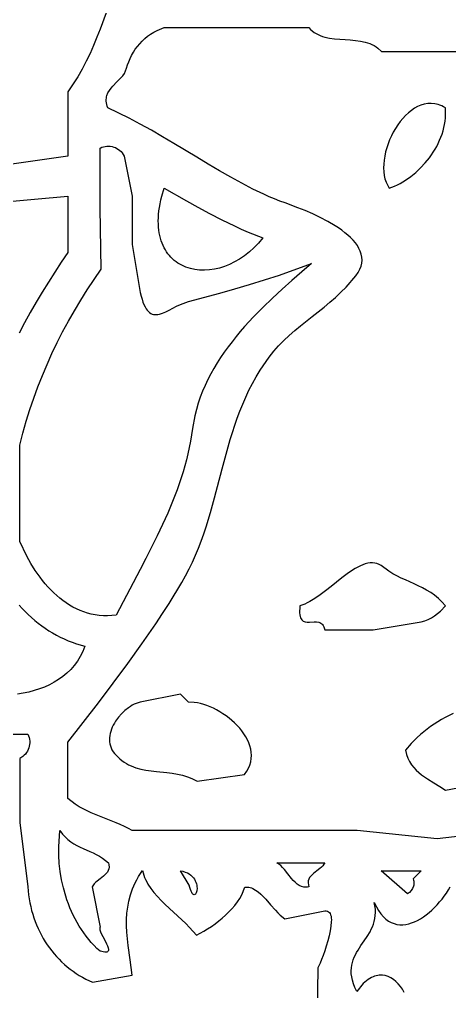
# Model space of a CAD drawing. Extents: x -38.8 to 24, y -17.1 to 3.4.
# Drawn here: x -34.167 to -33.631, y -2.349 to -1.138 of the extents above; entities that cross this region are included whole.
import ezdxf

# ---------------------------------------------------------------- set-up
doc = ezdxf.new("R2010")
doc.units = 0

msp = doc.modelspace()

# ---------------------------------------------------------------- linework, layer by layer
at = {"color": 7, "linetype": 'CONTINUOUS'}
for p, q in [((-34.058964, -1.130103), (-34.066467, -1.150569)), ((-33.995389, -1.152139), (-33.986435, -1.148553)), ((-33.986435, -1.148553), (-33.896435, -1.148553)), ((-33.986435, -1.148553), (-33.986435, -1.148553)), ((-33.896435, -1.148553), (-33.806435, -1.148553)), ((-33.806435, -1.148553), (-33.804413, -1.150798)), ((-34.070428, -1.160716), (-34.07459, -1.170784)), ((-34.066467, -1.150569), (-34.070428, -1.160716)), ((-34.010765, -1.162309), (-34.007244, -1.159431)), ((-34.007244, -1.159431), (-34.003506, -1.156766)), ((-34.003506, -1.156766), (-33.999554, -1.15433)), ((-33.999554, -1.15433), (-33.995389, -1.152139)), ((-33.804413, -1.150798), (-33.802238, -1.15279)), ((-33.802238, -1.15279), (-33.79992, -1.154545)), ((-33.79992, -1.154545), (-33.79747, -1.156082)), ((-33.79747, -1.156082), (-33.794897, -1.157415)), ((-33.794897, -1.157415), (-33.792211, -1.158563)), ((-33.792211, -1.158563), (-33.789423, -1.159541)), ((-33.789423, -1.159541), (-33.786542, -1.160368)), ((-33.786542, -1.160368), (-33.780545, -1.161632)), ((-33.780545, -1.161632), (-33.774301, -1.162489)), ((-34.07459, -1.170784), (-34.079001, -1.180754)), ((-34.022624, -1.175635), (-34.019998, -1.172063)), ((-34.019998, -1.172063), (-34.017145, -1.16864)), ((-34.017145, -1.16864), (-34.014066, -1.165384)), ((-34.014066, -1.165384), (-34.010765, -1.162309)), ((-33.774301, -1.162489), (-33.767892, -1.163074)), ((-33.767892, -1.163074), (-33.761397, -1.163521)), ((-33.761397, -1.163521), (-33.754899, -1.163966)), ((-33.754899, -1.163966), (-33.748478, -1.164542)), ((-33.748478, -1.164542), (-33.742217, -1.165384)), ((-33.742217, -1.165384), (-33.736195, -1.166627)), ((-33.736195, -1.166627), (-33.7333, -1.167441)), ((-33.7333, -1.167441), (-33.730494, -1.168405)), ((-33.730494, -1.168405), (-33.72779, -1.169537)), ((-33.72779, -1.169537), (-33.725196, -1.170854)), ((-33.725196, -1.170854), (-33.722723, -1.172371)), ((-33.722723, -1.172371), (-33.720382, -1.174107)), ((-33.720382, -1.174107), (-33.716131, -1.178299)), ((-34.079001, -1.180754), (-34.083708, -1.190611)), ((-34.029107, -1.187092), (-34.027181, -1.183165)), ((-34.027181, -1.183165), (-34.025019, -1.179341)), ((-34.025019, -1.179341), (-34.022624, -1.175635)), ((-33.716131, -1.178299), (-33.611435, -1.178553)), ((-34.083708, -1.190611), (-34.088756, -1.200337)), ((-34.033444, -1.199329), (-34.032241, -1.19519)), ((-34.032241, -1.19519), (-34.030795, -1.191106)), ((-34.030795, -1.191106), (-34.029107, -1.187092)), ((-34.094193, -1.209916), (-34.106421, -1.228563)), ((-34.088756, -1.200337), (-34.094193, -1.209916)), ((-34.040428, -1.211195), (-34.038169, -1.20849)), ((-34.038169, -1.20849), (-34.036193, -1.20564)), ((-34.036193, -1.20564), (-34.033444, -1.199329)), ((-34.052806, -1.224127), (-34.050484, -1.221471)), ((-34.050484, -1.221471), (-34.045431, -1.216353)), ((-34.045431, -1.216353), (-34.040428, -1.211195)), ((-34.106421, -1.228563), (-34.106435, -1.308553)), ((-34.058322, -1.234698), (-34.057872, -1.233022)), ((-34.057872, -1.233022), (-34.056589, -1.229858)), ((-34.056589, -1.229858), (-34.054871, -1.226908)), ((-34.054871, -1.226908), (-34.052806, -1.224127)), ((-34.058783, -1.238266), (-34.058629, -1.236444)), ((-34.058771, -1.24017), (-34.058783, -1.238266)), ((-34.058584, -1.242161), (-34.058771, -1.24017)), ((-34.058629, -1.236444), (-34.058322, -1.234698)), ((-34.058208, -1.244244), (-34.058584, -1.242161)), ((-34.057634, -1.246426), (-34.058208, -1.244244)), ((-34.056851, -1.248712), (-34.057634, -1.246426)), ((-33.666834, -1.245257), (-33.670913, -1.246974)), ((-33.662662, -1.244023), (-33.666834, -1.245257)), ((-33.65841, -1.243303), (-33.662662, -1.244023)), ((-33.654093, -1.24313), (-33.65841, -1.243303)), ((-33.649724, -1.243536), (-33.654093, -1.24313)), ((-33.647524, -1.243966), (-33.649724, -1.243536)), ((-33.645316, -1.244554), (-33.647524, -1.243966)), ((-33.643101, -1.245302), (-33.645316, -1.244554)), ((-33.640882, -1.246215), (-33.643101, -1.245302)), ((-33.638659, -1.247298), (-33.640882, -1.246215)), ((-34.030125, -1.261469), (-34.056851, -1.248712)), ((-33.68604, -1.258014), (-33.689458, -1.261656)), ((-33.682464, -1.254692), (-33.68604, -1.258014)), ((-33.678742, -1.251724), (-33.682464, -1.254692)), ((-33.674887, -1.24914), (-33.678742, -1.251724)), ((-33.670913, -1.246974), (-33.674887, -1.24914)), ((-33.636435, -1.248553), (-33.638659, -1.247298)), ((-33.636144, -1.256841), (-33.636435, -1.248553)), ((-33.636435, -1.248553), (-33.636435, -1.248553)), ((-33.636346, -1.260965), (-33.636144, -1.256841)), ((-34.016434, -1.268762), (-34.030125, -1.261469)), ((-34.002572, -1.276521), (-34.016434, -1.268762)), ((-33.695761, -1.269771), (-33.698621, -1.27418)), ((-33.692702, -1.265586), (-33.695761, -1.269771)), ((-33.689458, -1.261656), (-33.692702, -1.265586)), ((-33.638252, -1.273192), (-33.637408, -1.269146)), ((-33.637408, -1.269146), (-33.636771, -1.265069)), ((-33.636771, -1.265069), (-33.636346, -1.260965)), ((-33.988574, -1.284639), (-34.002572, -1.276521)), ((-33.701268, -1.27878), (-33.703689, -1.283539)), ((-33.698621, -1.27418), (-33.701268, -1.27878)), ((-33.641939, -1.28508), (-33.640525, -1.281164)), ((-33.640525, -1.281164), (-33.639294, -1.277199)), ((-33.639294, -1.277199), (-33.638252, -1.273192)), ((-33.974476, -1.293009), (-33.988574, -1.284639)), ((-33.946125, -1.310076), (-33.974476, -1.293009)), ((-33.7078, -1.293402), (-33.709463, -1.298442)), ((-33.705871, -1.288423), (-33.7078, -1.293402)), ((-33.703689, -1.283539), (-33.705871, -1.288423)), ((-33.647191, -1.296477), (-33.645279, -1.292742)), ((-33.645279, -1.292742), (-33.643526, -1.288941)), ((-33.643526, -1.288941), (-33.641939, -1.28508)), ((-34.066435, -1.298553), (-34.064426, -1.297636)), ((-34.066435, -1.373553), (-34.066435, -1.298553)), ((-34.066435, -1.298553), (-34.066435, -1.298553)), ((-34.064426, -1.297636), (-34.062346, -1.296947)), ((-34.062346, -1.296947), (-34.060213, -1.296482)), ((-34.060213, -1.296482), (-34.058046, -1.296236)), ((-34.058046, -1.296236), (-34.055865, -1.296204)), ((-34.055865, -1.296204), (-34.053689, -1.296381)), ((-34.053689, -1.296381), (-34.051538, -1.296762)), ((-34.051538, -1.296762), (-34.04943, -1.297342)), ((-34.04943, -1.297342), (-34.047384, -1.298116)), ((-34.047384, -1.298116), (-34.045421, -1.299079)), ((-34.045421, -1.299079), (-34.043558, -1.300227)), ((-34.043558, -1.300227), (-34.041816, -1.301553)), ((-34.041816, -1.301553), (-34.040213, -1.303054)), ((-34.040213, -1.303054), (-34.03877, -1.304725)), ((-34.03877, -1.304725), (-34.036435, -1.308553)), ((-33.710847, -1.303511), (-33.711938, -1.308577)), ((-33.709463, -1.298442), (-33.710847, -1.303511)), ((-33.656259, -1.310648), (-33.653794, -1.307232)), ((-33.653794, -1.307232), (-33.651456, -1.303728)), ((-33.651456, -1.303728), (-33.649252, -1.300141)), ((-33.649252, -1.300141), (-33.647191, -1.296477)), ((-34.106435, -1.308553), (-34.176435, -1.318553)), ((-34.036435, -1.308553), (-34.026435, -1.358553)), ((-33.931943, -1.318559), (-33.946125, -1.310076)), ((-33.917804, -1.326864), (-33.931943, -1.318559)), ((-33.71319, -1.318571), (-33.713323, -1.323433)), ((-33.712724, -1.313608), (-33.71319, -1.318571)), ((-33.711938, -1.308577), (-33.712724, -1.313608)), ((-33.667221, -1.323316), (-33.661535, -1.317192)), ((-33.661535, -1.317192), (-33.656259, -1.310648)), ((-33.903744, -1.334885), (-33.917804, -1.326864)), ((-33.713323, -1.323433), (-33.71311, -1.328163)), ((-33.71311, -1.328163), (-33.712538, -1.332728)), ((-33.679569, -1.334119), (-33.673253, -1.328973)), ((-33.673253, -1.328973), (-33.667221, -1.323316)), ((-33.889798, -1.342514), (-33.903744, -1.334885)), ((-33.876004, -1.349644), (-33.889798, -1.342514)), ((-33.712538, -1.332728), (-33.711593, -1.337096)), ((-33.711593, -1.337096), (-33.710262, -1.341234)), ((-33.710262, -1.341234), (-33.706388, -1.348691)), ((-33.696178, -1.344453), (-33.692794, -1.342698)), ((-33.692794, -1.342698), (-33.689433, -1.340782)), ((-33.689433, -1.340782), (-33.686104, -1.338709)), ((-33.686104, -1.338709), (-33.679569, -1.334119)), ((-33.98942, -1.358495), (-33.986435, -1.348553)), ((-33.986435, -1.348553), (-33.958615, -1.364299)), ((-33.986435, -1.348553), (-33.986435, -1.348553)), ((-33.862395, -1.356168), (-33.876004, -1.349644)), ((-33.706388, -1.348691), (-33.702983, -1.347455)), ((-33.702983, -1.347455), (-33.699577, -1.346041)), ((-33.699577, -1.346041), (-33.696178, -1.344453)), ((-34.221435, -1.368553), (-34.106435, -1.358553)), ((-34.106435, -1.358553), (-34.106435, -1.428553)), ((-34.026435, -1.358553), (-34.026435, -1.418553)), ((-33.991622, -1.367939), (-33.990617, -1.363279)), ((-33.990617, -1.363279), (-33.98942, -1.358495)), ((-33.958615, -1.364299), (-33.944507, -1.37221)), ((-33.855672, -1.35917), (-33.862395, -1.356168)), ((-33.849009, -1.361979), (-33.855672, -1.35917)), ((-33.842411, -1.364583), (-33.849009, -1.361979)), ((-33.835881, -1.366969), (-33.842411, -1.364583)), ((-33.819953, -1.372866), (-33.835881, -1.366969)), ((-34.065127, -1.449471), (-34.066435, -1.373553)), ((-33.993532, -1.381168), (-33.993075, -1.376883)), ((-33.993075, -1.376883), (-33.99244, -1.372474)), ((-33.99244, -1.372474), (-33.991622, -1.367939)), ((-33.944507, -1.37221), (-33.929996, -1.380093)), ((-33.81097, -1.376513), (-33.819953, -1.372866)), ((-33.801625, -1.380601), (-33.81097, -1.376513)), ((-33.993926, -1.389359), (-33.993814, -1.385326)), ((-33.993873, -1.393266), (-33.993926, -1.389359)), ((-33.993814, -1.385326), (-33.993532, -1.381168)), ((-33.929996, -1.380093), (-33.914881, -1.387909)), ((-33.914881, -1.387909), (-33.898958, -1.395617)), ((-33.792155, -1.385113), (-33.801625, -1.380601)), ((-33.782798, -1.39003), (-33.792155, -1.385113)), ((-33.773792, -1.395335), (-33.782798, -1.39003)), ((-33.993658, -1.397046), (-33.993873, -1.393266)), ((-33.993286, -1.4007), (-33.993658, -1.397046)), ((-33.992761, -1.404227), (-33.993286, -1.4007)), ((-33.898958, -1.395617), (-33.890631, -1.399418)), ((-33.890631, -1.399418), (-33.882026, -1.403178)), ((-33.882026, -1.403178), (-33.86388, -1.410551)), ((-33.769495, -1.398127), (-33.773792, -1.395335)), ((-33.765375, -1.401009), (-33.769495, -1.398127)), ((-33.761461, -1.403979), (-33.765375, -1.401009)), ((-33.757783, -1.407035), (-33.761461, -1.403979)), ((-33.992087, -1.407627), (-33.992761, -1.404227)), ((-33.99127, -1.4109), (-33.992087, -1.407627)), ((-33.990312, -1.414045), (-33.99127, -1.4109)), ((-33.989219, -1.417063), (-33.990312, -1.414045)), ((-33.86388, -1.410551), (-33.869201, -1.416907)), ((-33.754372, -1.410175), (-33.757783, -1.407035)), ((-33.751255, -1.413395), (-33.754372, -1.410175)), ((-33.748465, -1.416694), (-33.751255, -1.413395)), ((-34.026435, -1.418553), (-34.016435, -1.478553)), ((-33.987994, -1.419953), (-33.989219, -1.417063)), ((-33.986642, -1.422714), (-33.987994, -1.419953)), ((-33.985167, -1.425348), (-33.986642, -1.422714)), ((-33.983574, -1.427852), (-33.985167, -1.425348)), ((-33.981867, -1.430228), (-33.983574, -1.427852)), ((-33.880552, -1.427959), (-33.886512, -1.432659)), ((-33.87477, -1.422709), (-33.880552, -1.427959)), ((-33.869201, -1.416907), (-33.87477, -1.422709)), ((-33.746029, -1.420071), (-33.748465, -1.416694)), ((-33.743979, -1.423521), (-33.746029, -1.420071)), ((-33.742342, -1.427044), (-33.743979, -1.423521)), ((-33.74115, -1.430637), (-33.742342, -1.427044)), ((-34.106435, -1.428553), (-34.11473, -1.440835)), ((-33.98005, -1.432474), (-33.981867, -1.430228)), ((-33.978127, -1.434592), (-33.98005, -1.432474)), ((-33.976103, -1.436579), (-33.978127, -1.434592)), ((-33.973981, -1.438437), (-33.976103, -1.436579)), ((-33.971767, -1.440165), (-33.973981, -1.438437)), ((-33.969465, -1.441762), (-33.971767, -1.440165)), ((-33.898831, -1.440417), (-33.905121, -1.443479)), ((-33.892617, -1.436811), (-33.898831, -1.440417)), ((-33.886512, -1.432659), (-33.892617, -1.436811)), ((-33.740432, -1.434297), (-33.74115, -1.430637)), ((-33.740537, -1.441813), (-33.740218, -1.438023)), ((-33.740218, -1.438023), (-33.740432, -1.434297)), ((-34.11473, -1.440835), (-34.122887, -1.453172)), ((-34.082444, -1.475202), (-34.065127, -1.449471)), ((-33.967078, -1.443229), (-33.969465, -1.441762)), ((-33.964612, -1.444566), (-33.967078, -1.443229)), ((-33.959456, -1.446845), (-33.964612, -1.444566)), ((-33.954033, -1.448599), (-33.959456, -1.446845)), ((-33.948376, -1.449825), (-33.954033, -1.448599)), ((-33.94252, -1.450522), (-33.948376, -1.449825)), ((-33.936499, -1.450687), (-33.94252, -1.450522)), ((-33.930347, -1.450319), (-33.936499, -1.450687)), ((-33.924099, -1.449416), (-33.930347, -1.450319)), ((-33.917789, -1.447977), (-33.924099, -1.449416)), ((-33.911451, -1.445998), (-33.917789, -1.447977)), ((-33.905121, -1.443479), (-33.911451, -1.445998)), ((-33.842997, -1.45673), (-33.803084, -1.442497)), ((-33.803084, -1.442497), (-33.815288, -1.452916)), ((-33.744991, -1.453538), (-33.742894, -1.449572)), ((-33.742894, -1.449572), (-33.741419, -1.445663)), ((-33.741419, -1.445663), (-33.740537, -1.441813)), ((-34.122887, -1.453172), (-34.130878, -1.465576)), ((-33.880372, -1.468553), (-33.861867, -1.46287)), ((-33.861867, -1.46287), (-33.842997, -1.45673)), ((-33.827556, -1.463562), (-33.839791, -1.474456)), ((-33.815288, -1.452916), (-33.827556, -1.463562)), ((-33.759865, -1.471682), (-33.747741, -1.457557)), ((-33.747741, -1.457557), (-33.744991, -1.453538)), ((-34.130878, -1.465576), (-34.138677, -1.47806)), ((-34.0906, -1.488163), (-34.082444, -1.475202)), ((-33.91737, -1.479123), (-33.898783, -1.473923)), ((-33.898783, -1.473923), (-33.880372, -1.468553)), ((-33.839791, -1.474456), (-33.851894, -1.485617)), ((-33.766431, -1.478259), (-33.759865, -1.471682)), ((-34.138677, -1.47806), (-34.146257, -1.490635)), ((-34.098421, -1.501203), (-34.0906, -1.488163)), ((-34.016435, -1.478553), (-34.015366, -1.482967)), ((-34.015366, -1.482967), (-34.014238, -1.486927)), ((-34.014238, -1.486927), (-34.013051, -1.490453)), ((-33.956156, -1.489596), (-33.91737, -1.479123)), ((-33.851894, -1.485617), (-33.863767, -1.497066)), ((-33.780301, -1.490695), (-33.773261, -1.484579)), ((-33.773261, -1.484579), (-33.766431, -1.478259)), ((-34.146257, -1.490635), (-34.153591, -1.503313)), ((-34.013051, -1.490453), (-34.011806, -1.493564)), ((-34.011806, -1.493564), (-34.010504, -1.496278)), ((-34.010504, -1.496278), (-34.009144, -1.498616)), ((-34.009144, -1.498616), (-34.007729, -1.500595)), ((-34.007729, -1.500595), (-34.006258, -1.502236)), ((-33.984545, -1.502445), (-33.980245, -1.500319)), ((-33.980245, -1.500319), (-33.975764, -1.497984)), ((-33.975764, -1.497984), (-33.97111, -1.495591)), ((-33.97111, -1.495591), (-33.966287, -1.493293)), ((-33.966287, -1.493293), (-33.956156, -1.489596)), ((-33.863767, -1.497066), (-33.875313, -1.508825)), ((-33.802128, -1.508316), (-33.787495, -1.496655)), ((-33.787495, -1.496655), (-33.780301, -1.490695)), ((-34.153591, -1.503313), (-34.160651, -1.516105)), ((-34.105909, -1.514337), (-34.098421, -1.501203)), ((-34.006258, -1.502236), (-34.004733, -1.503557)), ((-34.004733, -1.503557), (-34.003154, -1.504578)), ((-34.003154, -1.504578), (-34.001521, -1.505317)), ((-34.001521, -1.505317), (-33.999836, -1.505793)), ((-33.999836, -1.505793), (-33.998099, -1.506026)), ((-33.998099, -1.506026), (-33.996311, -1.506034)), ((-33.996311, -1.506034), (-33.994472, -1.505838)), ((-33.994472, -1.505838), (-33.992583, -1.505455)), ((-33.992583, -1.505455), (-33.98866, -1.504208)), ((-33.98866, -1.504208), (-33.984545, -1.502445)), ((-33.875313, -1.508825), (-33.886433, -1.520912)), ((-33.816724, -1.519968), (-33.802128, -1.508316)), ((-34.160651, -1.516105), (-34.167412, -1.529024)), ((-34.113064, -1.527575), (-34.105909, -1.514337)), ((-33.886433, -1.520912), (-33.891804, -1.527086)), ((-33.823872, -1.525918), (-33.816724, -1.519968)), ((-34.119886, -1.540932), (-34.113064, -1.527575)), ((-33.897031, -1.53335), (-33.902103, -1.539706)), ((-33.891804, -1.527086), (-33.897031, -1.53335)), ((-33.837596, -1.538317), (-33.830848, -1.532017)), ((-33.830848, -1.532017), (-33.823872, -1.525918)), ((-34.126377, -1.55442), (-34.119886, -1.540932)), ((-33.907007, -1.546158), (-33.911731, -1.552707)), ((-33.902103, -1.539706), (-33.907007, -1.546158)), ((-33.850191, -1.551723), (-33.844062, -1.544869)), ((-33.844062, -1.544869), (-33.837596, -1.538317)), ((-34.132536, -1.568051), (-34.126377, -1.55442)), ((-33.916264, -1.559356), (-33.920592, -1.566109)), ((-33.911731, -1.552707), (-33.916264, -1.559356)), ((-33.867029, -1.575111), (-33.85593, -1.55893)), ((-33.85593, -1.55893), (-33.850191, -1.551723)), ((-34.138365, -1.581839), (-34.132536, -1.568051)), ((-33.924704, -1.572966), (-33.928587, -1.579932)), ((-33.920592, -1.566109), (-33.924704, -1.572966)), ((-34.143864, -1.595795), (-34.138365, -1.581839)), ((-33.928587, -1.579932), (-33.932229, -1.587008)), ((-33.876663, -1.591749), (-33.872017, -1.583376)), ((-33.872017, -1.583376), (-33.867029, -1.575111)), ((-34.149034, -1.609933), (-34.143864, -1.595795)), ((-33.935618, -1.594198), (-33.938741, -1.601503)), ((-33.932229, -1.587008), (-33.935618, -1.594198)), ((-33.88099, -1.60022), (-33.876663, -1.591749)), ((-33.941587, -1.608926), (-33.944142, -1.61647)), ((-33.938741, -1.601503), (-33.941587, -1.608926)), ((-33.888784, -1.617432), (-33.885022, -1.608784)), ((-33.885022, -1.608784), (-33.88099, -1.60022)), ((-34.153876, -1.624265), (-34.149034, -1.609933)), ((-33.944142, -1.61647), (-33.946396, -1.624137)), ((-33.892299, -1.626157), (-33.888784, -1.617432)), ((-34.158389, -1.638804), (-34.153876, -1.624265)), ((-33.948335, -1.63193), (-33.951221, -1.647905)), ((-33.946396, -1.624137), (-33.948335, -1.63193)), ((-33.895591, -1.634953), (-33.892299, -1.626157)), ((-34.162575, -1.653562), (-34.158389, -1.638804)), ((-33.901601, -1.652724), (-33.898684, -1.64381)), ((-33.898684, -1.64381), (-33.895591, -1.634953)), ((-34.166435, -1.668553), (-34.162575, -1.653562)), ((-33.952401, -1.655859), (-33.953768, -1.663729)), ((-33.951221, -1.647905), (-33.952401, -1.655859)), ((-33.904367, -1.661684), (-33.901601, -1.652724)), ((-34.166435, -1.728553), (-34.166435, -1.668553)), ((-33.953768, -1.663729), (-33.955315, -1.67152)), ((-33.909541, -1.67972), (-33.904367, -1.661684)), ((-33.957035, -1.679236), (-33.95892, -1.686879)), ((-33.955315, -1.67152), (-33.957035, -1.679236)), ((-33.914395, -1.697859), (-33.909541, -1.67972)), ((-33.960965, -1.694454), (-33.963161, -1.701966)), ((-33.95892, -1.686879), (-33.960965, -1.694454)), ((-33.963161, -1.701966), (-33.965501, -1.709416)), ((-33.923911, -1.734209), (-33.914395, -1.697859)), ((-33.965501, -1.709416), (-33.970584, -1.724152)), ((-34.166551, -1.788604), (-34.166435, -1.728553)), ((-33.970584, -1.724152), (-33.976158, -1.738692)), ((-33.976158, -1.738692), (-33.982165, -1.753067)), ((-33.928954, -1.752303), (-33.923911, -1.734209)), ((-33.982165, -1.753067), (-33.988547, -1.767308)), ((-33.934443, -1.770263), (-33.928954, -1.752303)), ((-33.988547, -1.767308), (-33.995247, -1.781446)), ((-33.940567, -1.788032), (-33.937413, -1.779176)), ((-33.937413, -1.779176), (-33.934443, -1.770263)), ((-34.157723, -1.806853), (-34.166551, -1.788604)), ((-33.995247, -1.781446), (-34.002208, -1.795511)), ((-33.943927, -1.796827), (-33.940567, -1.788032)), ((-34.002208, -1.795511), (-34.009371, -1.809534)), ((-33.947519, -1.805551), (-33.943927, -1.796827)), ((-34.152636, -1.815845), (-34.157723, -1.806853)), ((-34.009371, -1.809534), (-34.016679, -1.823545)), ((-33.955488, -1.82276), (-33.951364, -1.814198)), ((-33.951364, -1.814198), (-33.947519, -1.805551)), ((-33.733078, -1.815635), (-33.736098, -1.81641)), ((-33.73012, -1.815179), (-33.733078, -1.815635)), ((-33.72723, -1.815068), (-33.73012, -1.815179)), ((-33.724411, -1.815325), (-33.72723, -1.815068)), ((-33.721669, -1.815975), (-33.724411, -1.815325)), ((-34.147103, -1.824626), (-34.152636, -1.815845)), ((-34.141124, -1.833105), (-34.147103, -1.824626)), ((-34.016679, -1.823545), (-34.046211, -1.880091)), ((-33.959914, -1.831229), (-33.955488, -1.82276)), ((-33.751961, -1.824233), (-33.75857, -1.828748)), ((-33.748703, -1.822224), (-33.751961, -1.824233)), ((-33.745483, -1.820413), (-33.748703, -1.822224)), ((-33.742306, -1.818824), (-33.745483, -1.820413)), ((-33.739176, -1.817481), (-33.742306, -1.818824)), ((-33.736098, -1.81641), (-33.739176, -1.817481)), ((-33.719009, -1.817043), (-33.721669, -1.815975)), ((-33.716435, -1.818553), (-33.719009, -1.817043)), ((-33.706843, -1.825654), (-33.716435, -1.818553)), ((-33.716435, -1.818553), (-33.716435, -1.818553)), ((-33.701806, -1.82867), (-33.706843, -1.825654)), ((-34.137967, -1.837202), (-34.141124, -1.833105)), ((-34.1347, -1.841189), (-34.137967, -1.837202)), ((-33.980569, -1.865539), (-33.964666, -1.8396)), ((-33.964666, -1.8396), (-33.959914, -1.831229)), ((-33.765272, -1.833761), (-33.778797, -1.844505)), ((-33.75857, -1.828748), (-33.765272, -1.833761)), ((-33.69665, -1.831422), (-33.701806, -1.82867)), ((-33.691403, -1.833976), (-33.69665, -1.831422)), ((-33.686097, -1.836402), (-33.691403, -1.833976)), ((-33.675427, -1.841138), (-33.686097, -1.836402)), ((-34.131321, -1.845054), (-34.1347, -1.841189)), ((-34.127832, -1.848786), (-34.131321, -1.845054)), ((-34.124232, -1.852373), (-34.127832, -1.848786)), ((-33.785542, -1.849845), (-33.792222, -1.854904)), ((-33.778797, -1.844505), (-33.785542, -1.849845)), ((-33.670123, -1.843585), (-33.675427, -1.841138)), ((-33.664881, -1.846175), (-33.670123, -1.843585)), ((-33.659731, -1.848977), (-33.664881, -1.846175)), ((-33.654703, -1.852057), (-33.659731, -1.848977)), ((-34.120521, -1.855804), (-34.124232, -1.852373)), ((-34.1167, -1.859068), (-34.120521, -1.855804)), ((-34.112768, -1.862152), (-34.1167, -1.859068)), ((-34.108726, -1.865046), (-34.112768, -1.862152)), ((-33.805236, -1.863395), (-33.808388, -1.865038)), ((-33.7988, -1.859486), (-33.805236, -1.863395)), ((-33.792222, -1.854904), (-33.7988, -1.859486)), ((-33.649826, -1.855486), (-33.654703, -1.852057)), ((-33.645133, -1.85933), (-33.649826, -1.855486)), ((-33.640652, -1.863657), (-33.645133, -1.85933)), ((-33.636414, -1.868536), (-33.640652, -1.863657)), ((-34.167232, -1.867651), (-34.163546, -1.871747)), ((-34.163546, -1.871747), (-34.159749, -1.875715)), ((-34.159749, -1.875715), (-34.155843, -1.879549)), ((-34.104575, -1.867738), (-34.108726, -1.865046)), ((-34.100313, -1.870216), (-34.104575, -1.867738)), ((-34.095941, -1.872469), (-34.100313, -1.870216)), ((-34.09146, -1.874485), (-34.095941, -1.872469)), ((-34.086869, -1.876254), (-34.09146, -1.874485)), ((-33.988775, -1.87829), (-33.980569, -1.865539)), ((-33.817864, -1.871813), (-33.818006, -1.874814)), ((-33.818006, -1.874814), (-33.817963, -1.877448)), ((-33.817525, -1.868419), (-33.817864, -1.871813)), ((-33.811491, -1.866438), (-33.817525, -1.868419)), ((-33.808388, -1.865038), (-33.811491, -1.866438)), ((-33.646102, -1.878307), (-33.642615, -1.875325)), ((-33.642615, -1.875325), (-33.636414, -1.868536)), ((-34.155843, -1.879549), (-34.15183, -1.883248)), ((-34.15183, -1.883248), (-34.147712, -1.886809)), ((-34.147712, -1.886809), (-34.143489, -1.890227)), ((-34.082168, -1.877762), (-34.086869, -1.876254)), ((-34.077359, -1.879), (-34.082168, -1.877762)), ((-34.07244, -1.879955), (-34.077359, -1.879)), ((-34.067412, -1.880616), (-34.07244, -1.879955)), ((-34.062275, -1.880972), (-34.067412, -1.880616)), ((-34.057029, -1.881011), (-34.062275, -1.880972)), ((-34.051674, -1.880721), (-34.057029, -1.881011)), ((-34.046211, -1.880091), (-34.051674, -1.880721)), ((-33.997138, -1.890916), (-33.988775, -1.87829)), ((-33.817963, -1.877448), (-33.817746, -1.879737)), ((-33.817746, -1.879737), (-33.817366, -1.881705)), ((-33.817366, -1.881705), (-33.816834, -1.883374)), ((-33.816834, -1.883374), (-33.816161, -1.884769)), ((-33.816161, -1.884769), (-33.815359, -1.885912)), ((-33.815359, -1.885912), (-33.814439, -1.886827)), ((-33.814439, -1.886827), (-33.813412, -1.887537)), ((-33.813412, -1.887537), (-33.812289, -1.888065)), ((-33.812289, -1.888065), (-33.811082, -1.888436)), ((-33.666435, -1.888553), (-33.662064, -1.887171)), ((-33.662064, -1.887171), (-33.65782, -1.885442)), ((-33.65782, -1.885442), (-33.653729, -1.883379)), ((-33.653729, -1.883379), (-33.649815, -1.880996)), ((-33.649815, -1.880996), (-33.646102, -1.878307)), ((-34.143489, -1.890227), (-34.139164, -1.893499)), ((-34.139164, -1.893499), (-34.134737, -1.896624)), ((-34.134737, -1.896624), (-34.130211, -1.899596)), ((-34.130211, -1.899596), (-34.125587, -1.902413)), ((-34.005649, -1.903433), (-33.997138, -1.890916)), ((-33.811082, -1.888436), (-33.808458, -1.888795)), ((-33.808458, -1.888795), (-33.805631, -1.888802)), ((-33.805631, -1.888802), (-33.799723, -1.888505)), ((-33.799723, -1.888505), (-33.796823, -1.888573)), ((-33.796823, -1.888573), (-33.794077, -1.889035)), ((-33.794077, -1.889035), (-33.79279, -1.889472)), ((-33.79279, -1.889472), (-33.791575, -1.890078)), ((-33.791575, -1.890078), (-33.790445, -1.890875)), ((-33.790445, -1.890875), (-33.789408, -1.891887)), ((-33.789408, -1.891887), (-33.788478, -1.893138)), ((-33.788478, -1.893138), (-33.787665, -1.89465)), ((-33.787665, -1.89465), (-33.786435, -1.898553)), ((-33.786435, -1.898553), (-33.726435, -1.898553)), ((-33.726435, -1.898553), (-33.666435, -1.888553)), ((-34.125587, -1.902413), (-34.120867, -1.905072)), ((-34.120867, -1.905072), (-34.116051, -1.907569)), ((-34.116051, -1.907569), (-34.111141, -1.909902)), ((-34.111141, -1.909902), (-34.10614, -1.912067)), ((-34.10614, -1.912067), (-34.101048, -1.91406)), ((-34.014299, -1.915857), (-34.005649, -1.903433)), ((-34.101048, -1.91406), (-34.095866, -1.915879)), ((-34.095866, -1.915879), (-34.085243, -1.91898)), ((-34.086534, -1.922365), (-34.087941, -1.925637)), ((-34.085243, -1.91898), (-34.086534, -1.922365)), ((-34.031979, -1.940493), (-34.014299, -1.915857)), ((-34.091089, -1.931848), (-34.094664, -1.937625)), ((-34.087941, -1.925637), (-34.091089, -1.931848)), ((-34.102997, -1.947927), (-34.107708, -1.952476)), ((-34.098641, -1.942981), (-34.102997, -1.947927)), ((-34.094664, -1.937625), (-34.098641, -1.942981)), ((-34.050106, -1.964952), (-34.031979, -1.940493)), ((-34.118101, -1.960432), (-34.123735, -1.963862)), ((-34.11275, -1.956641), (-34.118101, -1.960432)), ((-34.107708, -1.952476), (-34.11275, -1.956641)), ((-34.142106, -1.972113), (-34.14864, -1.974223)), ((-34.135762, -1.969691), (-34.142106, -1.972113)), ((-34.12963, -1.966945), (-34.135762, -1.969691)), ((-34.123735, -1.963862), (-34.12963, -1.966945)), ((-34.068607, -1.989362), (-34.050106, -1.964952)), ((-34.16218, -1.977556), (-34.169139, -1.978804)), ((-34.155339, -1.976033), (-34.16218, -1.977556)), ((-34.14864, -1.974223), (-34.155339, -1.976033)), ((-33.966435, -1.978553), (-34.016435, -1.988553)), ((-33.956435, -1.988553), (-33.966435, -1.978553)), ((-33.966435, -1.978553), (-33.966435, -1.978553)), ((-34.106435, -2.038553), (-34.068607, -1.989362)), ((-34.031049, -1.995436), (-34.035588, -1.99896)), ((-34.028693, -1.99388), (-34.031049, -1.995436)), ((-34.026292, -1.992474), (-34.028693, -1.99388)), ((-34.023856, -1.991229), (-34.026292, -1.992474)), ((-34.021394, -1.990154), (-34.023856, -1.991229)), ((-34.018917, -1.989258), (-34.021394, -1.990154)), ((-34.016435, -1.988553), (-34.018917, -1.989258)), ((-33.949132, -1.988864), (-33.956435, -1.988553)), ((-33.945304, -1.989449), (-33.949132, -1.988864)), ((-33.941387, -1.990306), (-33.945304, -1.989449)), ((-33.937404, -1.991423), (-33.941387, -1.990306)), ((-33.933377, -1.992789), (-33.937404, -1.991423)), ((-33.929329, -1.994392), (-33.933377, -1.992789)), ((-33.925281, -1.996222), (-33.929329, -1.994392)), ((-33.921257, -1.998266), (-33.925281, -1.996222)), ((-34.043696, -2.007385), (-34.047109, -2.012128)), ((-34.03983, -2.00297), (-34.043696, -2.007385)), ((-34.035588, -1.99896), (-34.03983, -2.00297)), ((-33.917278, -2.000514), (-33.921257, -1.998266)), ((-33.913367, -2.002955), (-33.917278, -2.000514)), ((-33.909547, -2.005576), (-33.913367, -2.002955)), ((-33.905839, -2.008367), (-33.909547, -2.005576)), ((-33.902265, -2.011316), (-33.905839, -2.008367)), ((-33.636569, -2.007616), (-33.641305, -2.010221)), ((-33.631716, -2.005148), (-33.636569, -2.007616)), ((-33.626744, -2.002816), (-33.631716, -2.005148)), ((-34.051207, -2.019686), (-34.052261, -2.022284)), ((-34.04999, -2.017121), (-34.051207, -2.019686)), ((-34.048621, -2.014598), (-34.04999, -2.017121)), ((-34.047109, -2.012128), (-34.048621, -2.014598)), ((-33.898849, -2.014412), (-33.902265, -2.011316)), ((-33.895612, -2.017644), (-33.898849, -2.014412)), ((-33.892577, -2.021), (-33.895612, -2.017644)), ((-33.889766, -2.024469), (-33.892577, -2.021)), ((-33.654827, -2.018882), (-33.659113, -2.022057)), ((-33.650432, -2.015852), (-33.654827, -2.018882)), ((-33.645925, -2.012966), (-33.650432, -2.015852)), ((-33.641305, -2.010221), (-33.645925, -2.012966)), ((-34.226435, -2.028553), (-34.156435, -2.028553)), ((-34.156435, -2.028553), (-34.155518, -2.030562)), ((-34.155518, -2.030562), (-34.154829, -2.032642)), ((-34.154829, -2.032642), (-34.154364, -2.034775)), ((-34.054658, -2.032809), (-34.054753, -2.035425)), ((-34.054351, -2.030177), (-34.054658, -2.032809)), ((-34.053843, -2.027539), (-34.054351, -2.030177)), ((-34.053143, -2.024905), (-34.053843, -2.027539)), ((-34.052261, -2.022284), (-34.053143, -2.024905)), ((-33.887201, -2.02804), (-33.889766, -2.024469)), ((-33.884905, -2.031701), (-33.887201, -2.02804)), ((-33.8829, -2.035441), (-33.884905, -2.031701)), ((-33.67133, -2.032472), (-33.675195, -2.036247)), ((-33.667362, -2.02885), (-33.67133, -2.032472)), ((-33.66329, -2.025379), (-33.667362, -2.02885)), ((-33.659113, -2.022057), (-33.66329, -2.025379)), ((-34.155224, -2.045558), (-34.155998, -2.047604)), ((-34.154644, -2.04345), (-34.155224, -2.045558)), ((-34.154263, -2.041299), (-34.154644, -2.04345)), ((-34.154364, -2.034775), (-34.154118, -2.036942)), ((-34.154086, -2.039123), (-34.154263, -2.041299)), ((-34.154118, -2.036942), (-34.154086, -2.039123)), ((-34.106497, -2.108623), (-34.106435, -2.038553)), ((-34.054753, -2.035425), (-34.054627, -2.038014)), ((-34.054627, -2.038014), (-34.05427, -2.040568)), ((-34.05427, -2.040568), (-34.053672, -2.043077)), ((-34.053672, -2.043077), (-34.052824, -2.04553)), ((-34.052824, -2.04553), (-34.051715, -2.047918)), ((-33.881208, -2.039248), (-33.8829, -2.035441)), ((-33.879852, -2.043112), (-33.881208, -2.039248)), ((-33.878854, -2.047021), (-33.879852, -2.043112)), ((-33.67896, -2.040176), (-33.686198, -2.048507)), ((-33.675195, -2.036247), (-33.67896, -2.040176)), ((-34.162607, -2.056218), (-34.166435, -2.058553)), ((-34.160936, -2.054775), (-34.162607, -2.056218)), ((-34.159435, -2.053172), (-34.160936, -2.054775)), ((-34.158109, -2.05143), (-34.159435, -2.053172)), ((-34.156961, -2.049567), (-34.158109, -2.05143)), ((-34.155998, -2.047604), (-34.156961, -2.049567)), ((-34.051715, -2.047918), (-34.050337, -2.050231)), ((-34.050337, -2.050231), (-34.048678, -2.052459)), ((-34.048678, -2.052459), (-34.044482, -2.056622)), ((-34.044482, -2.056622), (-34.041908, -2.059061)), ((-33.878236, -2.050964), (-33.878854, -2.047021)), ((-33.878021, -2.054929), (-33.878236, -2.050964)), ((-33.878231, -2.058904), (-33.878021, -2.054929)), ((-33.686198, -2.048507), (-33.684921, -2.053603)), ((-33.684921, -2.053603), (-33.683205, -2.058262)), ((-34.166435, -2.058553), (-34.166435, -2.138553)), ((-34.041908, -2.059061), (-34.039254, -2.061261)), ((-34.039254, -2.061261), (-34.036525, -2.063237)), ((-34.036525, -2.063237), (-34.033725, -2.065003)), ((-34.033725, -2.065003), (-34.030859, -2.066574)), ((-34.030859, -2.066574), (-34.027932, -2.067963)), ((-34.027932, -2.067963), (-34.024949, -2.069185)), ((-34.024949, -2.069185), (-34.021913, -2.070255)), ((-33.881633, -2.070785), (-33.880015, -2.066844)), ((-33.880015, -2.066844), (-33.878888, -2.06288)), ((-33.878888, -2.06288), (-33.878231, -2.058904)), ((-33.683205, -2.058262), (-33.68109, -2.06252)), ((-33.68109, -2.06252), (-33.678619, -2.066414)), ((-33.678619, -2.066414), (-33.675831, -2.069981)), ((-34.021913, -2.070255), (-34.015704, -2.071992)), ((-34.015704, -2.071992), (-34.009343, -2.073288)), ((-34.009343, -2.073288), (-34.002866, -2.074258)), ((-34.002866, -2.074258), (-33.996311, -2.075015)), ((-33.996311, -2.075015), (-33.983116, -2.076345)), ((-33.983116, -2.076345), (-33.97655, -2.077147)), ((-33.97655, -2.077147), (-33.970055, -2.078192)), ((-33.970055, -2.078192), (-33.963667, -2.079593)), ((-33.963667, -2.079593), (-33.957424, -2.081465)), ((-33.957424, -2.081465), (-33.954368, -2.082613)), ((-33.945521, -2.087077), (-33.886435, -2.078553)), ((-33.886435, -2.078553), (-33.883766, -2.074692)), ((-33.883766, -2.074692), (-33.881633, -2.070785)), ((-33.675831, -2.069981), (-33.672769, -2.073256)), ((-33.672769, -2.073256), (-33.669474, -2.076278)), ((-33.669474, -2.076278), (-33.665987, -2.079082)), ((-33.665987, -2.079082), (-33.662348, -2.081707)), ((-33.662348, -2.081707), (-33.658601, -2.084187)), ((-33.954368, -2.082613), (-33.951363, -2.083922)), ((-33.951363, -2.083922), (-33.945521, -2.087077)), ((-33.658601, -2.084187), (-33.650941, -2.088864)), ((-33.650941, -2.088864), (-33.643338, -2.093407)), ((-33.643338, -2.093407), (-33.636122, -2.09811)), ((-33.636122, -2.09811), (-33.586435, -2.088553)), ((-34.097385, -2.115677), (-34.106497, -2.108623)), ((-34.0926, -2.11871), (-34.097385, -2.115677)), ((-34.087691, -2.121471), (-34.0926, -2.11871)), ((-34.082677, -2.124), (-34.087691, -2.121471)), ((-34.077578, -2.126341), (-34.082677, -2.124)), ((-34.067209, -2.130622), (-34.077578, -2.126341)), ((-34.166435, -2.138553), (-34.156435, -2.218553)), ((-34.056747, -2.134648), (-34.067209, -2.130622)), ((-34.046356, -2.138756), (-34.056747, -2.134648)), ((-34.041237, -2.140944), (-34.046356, -2.138756)), ((-34.036197, -2.143279), (-34.041237, -2.140944)), ((-34.117913, -2.168757), (-34.116435, -2.148553)), ((-34.116435, -2.148553), (-34.113388, -2.152741)), ((-34.116435, -2.148553), (-34.116435, -2.148553)), ((-34.113388, -2.152741), (-34.110117, -2.156402)), ((-34.031256, -2.145801), (-34.036197, -2.143279)), ((-34.026435, -2.148553), (-34.031256, -2.145801)), ((-33.886435, -2.148553), (-34.026435, -2.148553)), ((-33.746435, -2.148553), (-33.886435, -2.148553)), ((-33.646435, -2.158553), (-33.746435, -2.148553)), ((-33.565938, -2.149559), (-33.646435, -2.158553)), ((-34.110117, -2.156402), (-34.106649, -2.159599)), ((-34.106649, -2.159599), (-34.103012, -2.162399)), ((-34.103012, -2.162399), (-34.099232, -2.164865)), ((-34.099232, -2.164865), (-34.095339, -2.167062)), ((-34.117844, -2.179014), (-34.117913, -2.168757)), ((-34.095339, -2.167062), (-34.091358, -2.169054)), ((-34.091358, -2.169054), (-34.087318, -2.170907)), ((-34.087318, -2.170907), (-34.079171, -2.174453)), ((-34.079171, -2.174453), (-34.075119, -2.176275)), ((-34.075119, -2.176275), (-34.071118, -2.178216)), ((-34.071118, -2.178216), (-34.067195, -2.18034)), ((-34.117234, -2.189311), (-34.117844, -2.179014)), ((-34.116077, -2.199601), (-34.117234, -2.189311)), ((-34.067195, -2.18034), (-34.063377, -2.182713)), ((-34.063377, -2.182713), (-34.056171, -2.188462)), ((-34.056171, -2.188462), (-34.055433, -2.191299)), ((-33.846435, -2.188553), (-33.786435, -2.188553)), ((-33.841506, -2.192155), (-33.846435, -2.188553)), ((-33.846435, -2.188553), (-33.846435, -2.188553)), ((-33.787583, -2.190497), (-33.789032, -2.192301)), ((-33.786435, -2.188553), (-33.787583, -2.190497)), ((-34.114373, -2.209835), (-34.116077, -2.199601)), ((-34.05877, -2.202093), (-34.060421, -2.203779)), ((-34.057367, -2.200288), (-34.05877, -2.202093)), ((-34.056271, -2.198336), (-34.057367, -2.200288)), ((-34.055543, -2.196207), (-34.056271, -2.198336)), ((-34.055244, -2.193871), (-34.055543, -2.196207)), ((-34.055433, -2.191299), (-34.055244, -2.193871)), ((-34.018566, -2.205798), (-34.01369, -2.197984)), ((-34.01369, -2.197984), (-34.01297, -2.200967)), ((-34.01297, -2.200967), (-34.012065, -2.203894)), ((-33.966435, -2.198553), (-33.963204, -2.19919)), ((-33.955314, -2.216329), (-33.966435, -2.198553)), ((-33.966435, -2.198553), (-33.966435, -2.198553)), ((-33.963204, -2.19919), (-33.960295, -2.200074)), ((-33.960295, -2.200074), (-33.957696, -2.201178)), ((-33.957696, -2.201178), (-33.955393, -2.202476)), ((-33.955393, -2.202476), (-33.953372, -2.20394)), ((-33.839186, -2.194451), (-33.841506, -2.192155)), ((-33.836931, -2.196978), (-33.839186, -2.194451)), ((-33.832522, -2.202435), (-33.836931, -2.196978)), ((-33.828092, -2.20794), (-33.832522, -2.202435)), ((-33.800592, -2.201771), (-33.802421, -2.203387)), ((-33.796603, -2.198683), (-33.800592, -2.201771)), ((-33.792586, -2.195602), (-33.796603, -2.198683)), ((-33.79072, -2.193993), (-33.792586, -2.195602)), ((-33.789032, -2.192301), (-33.79072, -2.193993)), ((-33.683587, -2.227311), (-33.716435, -2.198553)), ((-33.716435, -2.198553), (-33.666442, -2.198612)), ((-33.666442, -2.198612), (-33.676435, -2.208553)), ((-34.112118, -2.219967), (-34.114373, -2.209835)), ((-34.073823, -2.21478), (-34.076435, -2.218553)), ((-34.072133, -2.213087), (-34.073823, -2.21478)), ((-34.070268, -2.211485), (-34.072133, -2.213087)), ((-34.066252, -2.20843), (-34.070268, -2.211485)), ((-34.062258, -2.205378), (-34.066252, -2.20843)), ((-34.060421, -2.203779), (-34.062258, -2.205378)), ((-34.024398, -2.217298), (-34.022642, -2.213488)), ((-34.022642, -2.213488), (-34.0207, -2.209656)), ((-34.0207, -2.209656), (-34.018566, -2.205798)), ((-34.012065, -2.203894), (-34.010985, -2.206766)), ((-34.010985, -2.206766), (-34.00974, -2.209586)), ((-34.00974, -2.209586), (-34.008339, -2.212358)), ((-34.008339, -2.212358), (-34.006791, -2.215084)), ((-34.006791, -2.215084), (-34.003294, -2.22041)), ((-33.953372, -2.20394), (-33.95162, -2.205544)), ((-33.95162, -2.205544), (-33.950124, -2.207262)), ((-33.950124, -2.207262), (-33.94887, -2.209065)), ((-33.94887, -2.209065), (-33.947845, -2.210928)), ((-33.947845, -2.210928), (-33.947035, -2.212824)), ((-33.947035, -2.212824), (-33.946427, -2.214725)), ((-33.946427, -2.214725), (-33.946007, -2.216606)), ((-33.82581, -2.210527), (-33.828092, -2.20794)), ((-33.823452, -2.212905), (-33.82581, -2.210527)), ((-33.820995, -2.215003), (-33.823452, -2.212905)), ((-33.818416, -2.216746), (-33.820995, -2.215003)), ((-33.807203, -2.211), (-33.807456, -2.213332)), ((-33.807456, -2.213332), (-33.806401, -2.218706)), ((-33.806511, -2.208869), (-33.807203, -2.211)), ((-33.805442, -2.206908), (-33.806511, -2.208869)), ((-33.804059, -2.20509), (-33.805442, -2.206908)), ((-33.802421, -2.203387), (-33.804059, -2.20509)), ((-33.676435, -2.208553), (-33.675972, -2.210084)), ((-33.675972, -2.210084), (-33.675688, -2.211635)), ((-33.675626, -2.214743), (-33.675834, -2.216278)), ((-33.675688, -2.211635), (-33.675575, -2.213192)), ((-33.675575, -2.213192), (-33.675626, -2.214743)), ((-34.156435, -2.218553), (-34.156045, -2.223578)), ((-34.156045, -2.223578), (-34.155494, -2.22855)), ((-34.109309, -2.229949), (-34.112118, -2.219967)), ((-34.076435, -2.218553), (-34.066435, -2.268553)), ((-34.028616, -2.228643), (-34.027378, -2.224871)), ((-34.027378, -2.224871), (-34.025974, -2.221091)), ((-34.025974, -2.221091), (-34.024398, -2.217298)), ((-34.003294, -2.22041), (-33.999324, -2.225585)), ((-33.999324, -2.225585), (-33.994959, -2.230631)), ((-33.954645, -2.219408), (-33.955314, -2.216329)), ((-33.953921, -2.221983), (-33.954645, -2.219408)), ((-33.953158, -2.224081), (-33.953921, -2.221983)), ((-33.952367, -2.22573), (-33.953158, -2.224081)), ((-33.951563, -2.226956), (-33.952367, -2.22573)), ((-33.950759, -2.227786), (-33.951563, -2.226956)), ((-33.94721, -2.226932), (-33.947812, -2.227681)), ((-33.946688, -2.225949), (-33.94721, -2.226932)), ((-33.946261, -2.224756), (-33.946688, -2.225949)), ((-33.945941, -2.223382), (-33.946261, -2.224756)), ((-33.946007, -2.216606), (-33.945762, -2.218438)), ((-33.945678, -2.220197), (-33.945941, -2.223382)), ((-33.945762, -2.218438), (-33.945678, -2.220197)), ((-33.890032, -2.228381), (-33.886349, -2.21905)), ((-33.886349, -2.21905), (-33.884596, -2.218852)), ((-33.884596, -2.218852), (-33.882862, -2.218855)), ((-33.882862, -2.218855), (-33.881146, -2.219049)), ((-33.881146, -2.219049), (-33.879448, -2.219423)), ((-33.879448, -2.219423), (-33.877767, -2.219966)), ((-33.877767, -2.219966), (-33.876102, -2.220667)), ((-33.876102, -2.220667), (-33.872819, -2.222499)), ((-33.872819, -2.222499), (-33.869593, -2.224832)), ((-33.869593, -2.224832), (-33.866419, -2.227576)), ((-33.81569, -2.218061), (-33.818416, -2.216746)), ((-33.812794, -2.218875), (-33.81569, -2.218061)), ((-33.811276, -2.219071), (-33.812794, -2.218875)), ((-33.809706, -2.219114), (-33.811276, -2.219071)), ((-33.808082, -2.218996), (-33.809706, -2.219114)), ((-33.806401, -2.218706), (-33.808082, -2.218996)), ((-33.682288, -2.226477), (-33.683587, -2.227311)), ((-33.681082, -2.225517), (-33.682288, -2.226477)), ((-33.678976, -2.223266), (-33.681082, -2.225517)), ((-33.677327, -2.220656), (-33.678976, -2.223266)), ((-33.676191, -2.217783), (-33.677327, -2.220656)), ((-33.675834, -2.216278), (-33.676191, -2.217783)), ((-33.637743, -2.230009), (-33.635064, -2.226245)), ((-33.635064, -2.226245), (-33.632553, -2.222438)), ((-33.632553, -2.222438), (-33.630223, -2.218612)), ((-34.155494, -2.22855), (-34.154783, -2.233464)), ((-34.154783, -2.233464), (-34.153916, -2.238319)), ((-34.153916, -2.238319), (-34.152895, -2.24311)), ((-34.107696, -2.234868), (-34.109309, -2.229949)), ((-34.105943, -2.239732), (-34.107696, -2.234868)), ((-34.03205, -2.243739), (-34.030623, -2.23618)), ((-34.030623, -2.23618), (-34.028616, -2.228643)), ((-33.994959, -2.230631), (-33.990273, -2.235571)), ((-33.990273, -2.235571), (-33.985344, -2.240426)), ((-33.949969, -2.228246), (-33.950759, -2.227786)), ((-33.949205, -2.228365), (-33.949969, -2.228246)), ((-33.948481, -2.228167), (-33.949205, -2.228365)), ((-33.947812, -2.227681), (-33.948481, -2.228167)), ((-33.898651, -2.241607), (-33.895417, -2.237312)), ((-33.895417, -2.237312), (-33.892531, -2.232901)), ((-33.892531, -2.232901), (-33.890032, -2.228381)), ((-33.866419, -2.227576), (-33.86329, -2.230645)), ((-33.86329, -2.230645), (-33.860203, -2.233949)), ((-33.860203, -2.233949), (-33.854127, -2.240915)), ((-33.723565, -2.246525), (-33.72494, -2.237892)), ((-33.72494, -2.237892), (-33.72233, -2.243274)), ((-33.64666, -2.240816), (-33.643554, -2.237317)), ((-33.643554, -2.237317), (-33.640577, -2.233707)), ((-33.640577, -2.233707), (-33.637743, -2.230009)), ((-34.152895, -2.24311), (-34.151722, -2.247835)), ((-34.151722, -2.247835), (-34.1504, -2.25249)), ((-34.104051, -2.244535), (-34.105943, -2.239732)), ((-34.102018, -2.249271), (-34.104051, -2.244535)), ((-34.099844, -2.253933), (-34.102018, -2.249271)), ((-34.03338, -2.259069), (-34.03295, -2.251356)), ((-34.03295, -2.251356), (-34.03205, -2.243739)), ((-33.985344, -2.240426), (-33.975058, -2.249972)), ((-33.975058, -2.249972), (-33.96471, -2.259445)), ((-33.910064, -2.253715), (-33.906013, -2.249817)), ((-33.906013, -2.249817), (-33.902196, -2.245778)), ((-33.902196, -2.245778), (-33.898651, -2.241607)), ((-33.854127, -2.240915), (-33.848147, -2.247769)), ((-33.848147, -2.247769), (-33.84518, -2.250934)), ((-33.84518, -2.250934), (-33.84222, -2.253807)), ((-33.8363, -2.258325), (-33.786435, -2.248553)), ((-33.786435, -2.248553), (-33.78468, -2.248507)), ((-33.78468, -2.248507), (-33.783167, -2.248829)), ((-33.783167, -2.248829), (-33.781885, -2.249498)), ((-33.781885, -2.249498), (-33.780822, -2.25049)), ((-33.780822, -2.25049), (-33.779967, -2.251783)), ((-33.723638, -2.254368), (-33.723435, -2.250538)), ((-33.723435, -2.250538), (-33.723565, -2.246525)), ((-33.72233, -2.243274), (-33.71956, -2.248017)), ((-33.71956, -2.248017), (-33.716641, -2.252146)), ((-33.660135, -2.253239), (-33.656634, -2.250415)), ((-33.656634, -2.250415), (-33.653213, -2.247387)), ((-33.653213, -2.247387), (-33.649884, -2.24418)), ((-33.649884, -2.24418), (-33.64666, -2.240816)), ((-34.1504, -2.25249), (-34.14893, -2.257073)), ((-34.14893, -2.257073), (-34.147317, -2.261581)), ((-34.147317, -2.261581), (-34.145561, -2.26601)), ((-34.09753, -2.258516), (-34.099844, -2.253933)), ((-34.095074, -2.263014), (-34.09753, -2.258516)), ((-34.092477, -2.267421), (-34.095074, -2.263014)), ((-34.033394, -2.266912), (-34.03338, -2.259069)), ((-33.96471, -2.259445), (-33.959703, -2.264209)), ((-33.923232, -2.264487), (-33.918712, -2.261058)), ((-33.918712, -2.261058), (-33.914309, -2.257465)), ((-33.914309, -2.257465), (-33.910064, -2.253715)), ((-33.84222, -2.253807), (-33.8363, -2.258325)), ((-33.779967, -2.251783), (-33.77931, -2.253356)), ((-33.77931, -2.253356), (-33.77884, -2.255186)), ((-33.778437, -2.261994), (-33.778898, -2.267408)), ((-33.77884, -2.255186), (-33.778545, -2.25725)), ((-33.778545, -2.25725), (-33.778414, -2.259527)), ((-33.778414, -2.259527), (-33.778437, -2.261994)), ((-33.725955, -2.264916), (-33.724927, -2.261543)), ((-33.724927, -2.261543), (-33.724145, -2.258032)), ((-33.724145, -2.258032), (-33.723638, -2.254368)), ((-33.716641, -2.252146), (-33.713587, -2.255683)), ((-33.713587, -2.255683), (-33.710411, -2.25865)), ((-33.710411, -2.25865), (-33.707124, -2.261071)), ((-33.707124, -2.261071), (-33.703741, -2.262968)), ((-33.703741, -2.262968), (-33.700272, -2.264365)), ((-33.682099, -2.264641), (-33.678387, -2.263515)), ((-33.678387, -2.263515), (-33.674679, -2.262049)), ((-33.674679, -2.262049), (-33.670987, -2.260265)), ((-33.670987, -2.260265), (-33.667324, -2.258187)), ((-33.667324, -2.258187), (-33.663702, -2.255837)), ((-33.663702, -2.255837), (-33.660135, -2.253239)), ((-34.145561, -2.26601), (-34.143665, -2.270357)), ((-34.143665, -2.270357), (-34.141633, -2.27462)), ((-34.141633, -2.27462), (-34.139466, -2.278795)), ((-34.089737, -2.271731), (-34.092477, -2.267421)), ((-34.086855, -2.275938), (-34.089737, -2.271731)), ((-34.066733, -2.269286), (-34.066848, -2.270148)), ((-34.066848, -2.270148), (-34.066597, -2.272213)), ((-34.066435, -2.268553), (-34.066733, -2.269286)), ((-34.066597, -2.272213), (-34.065811, -2.274655)), ((-34.065811, -2.274655), (-34.064622, -2.277382)), ((-34.033046, -2.274923), (-34.033394, -2.266912)), ((-34.032392, -2.283139), (-34.033046, -2.274923)), ((-33.959703, -2.264209), (-33.954909, -2.269021)), ((-33.954909, -2.269021), (-33.946263, -2.278878)), ((-33.946263, -2.278878), (-33.937118, -2.273704)), ((-33.937118, -2.273704), (-33.932474, -2.270818)), ((-33.932474, -2.270818), (-33.927832, -2.267743)), ((-33.927832, -2.267743), (-33.923232, -2.264487)), ((-33.779841, -2.273315), (-33.781176, -2.279536)), ((-33.778898, -2.267408), (-33.779841, -2.273315)), ((-33.73377, -2.280255), (-33.730225, -2.274365)), ((-33.730225, -2.274365), (-33.728633, -2.271313)), ((-33.728633, -2.271313), (-33.7272, -2.268168)), ((-33.7272, -2.268168), (-33.725955, -2.264916)), ((-33.700272, -2.264365), (-33.696731, -2.265284)), ((-33.696731, -2.265284), (-33.693131, -2.265748)), ((-33.693131, -2.265748), (-33.689483, -2.265781)), ((-33.689483, -2.265781), (-33.685802, -2.265404)), ((-33.685802, -2.265404), (-33.682099, -2.264641)), ((-34.139466, -2.278795), (-34.137166, -2.282879)), ((-34.137166, -2.282879), (-34.134737, -2.28687)), ((-34.134737, -2.28687), (-34.13218, -2.290763)), ((-34.08383, -2.280036), (-34.086855, -2.275938)), ((-34.080662, -2.284019), (-34.08383, -2.280036)), ((-34.077351, -2.287881), (-34.080662, -2.284019)), ((-34.064622, -2.277382), (-34.061558, -2.283321)), ((-34.061558, -2.283321), (-34.058451, -2.289291)), ((-34.031485, -2.291594), (-34.032392, -2.283139)), ((-33.782817, -2.285893), (-33.784674, -2.292208)), ((-33.781176, -2.279536), (-33.782817, -2.285893)), ((-33.741492, -2.291592), (-33.737603, -2.285957)), ((-33.737603, -2.285957), (-33.73377, -2.280255)), ((-34.13218, -2.290763), (-34.129498, -2.294556)), ((-34.129498, -2.294556), (-34.126693, -2.298247)), ((-34.126693, -2.298247), (-34.123769, -2.301831)), ((-34.073895, -2.291617), (-34.077351, -2.287881)), ((-34.070296, -2.29522), (-34.073895, -2.291617)), ((-34.066551, -2.298684), (-34.070296, -2.29522)), ((-34.060723, -2.299965), (-34.066551, -2.298684)), ((-34.058242, -2.299827), (-34.059353, -2.299987)), ((-34.058451, -2.289291), (-34.05721, -2.292056)), ((-34.057375, -2.299495), (-34.058242, -2.299827)), ((-34.056733, -2.299003), (-34.057375, -2.299495)), ((-34.05721, -2.292056), (-34.05635, -2.294551)), ((-34.056302, -2.298363), (-34.056733, -2.299003)), ((-34.05635, -2.294551), (-34.056004, -2.296684)), ((-34.056064, -2.297586), (-34.056302, -2.298363)), ((-34.056004, -2.296684), (-34.056064, -2.297586)), ((-34.029135, -2.309374), (-34.031485, -2.291594)), ((-33.786659, -2.298302), (-33.788684, -2.303997)), ((-33.784674, -2.292208), (-33.786659, -2.298302)), ((-33.746924, -2.300184), (-33.745206, -2.297281)), ((-33.745206, -2.297281), (-33.741492, -2.291592)), ((-34.123769, -2.301831), (-34.120727, -2.305306)), ((-34.120727, -2.305306), (-34.117569, -2.308668)), ((-34.117569, -2.308668), (-34.114299, -2.311916)), ((-34.114299, -2.311916), (-34.110918, -2.315045)), ((-34.059353, -2.299987), (-34.060723, -2.299965)), ((-34.026435, -2.328553), (-34.029135, -2.309374)), ((-33.790662, -2.309114), (-33.792503, -2.313476)), ((-33.788684, -2.303997), (-33.790662, -2.309114)), ((-33.752198, -2.31253), (-33.751178, -2.309303)), ((-33.751178, -2.309303), (-33.749939, -2.306179)), ((-33.749939, -2.306179), (-33.748511, -2.303145)), ((-33.748511, -2.303145), (-33.746924, -2.300184)), ((-34.110918, -2.315045), (-34.107429, -2.318052)), ((-34.107429, -2.318052), (-34.103835, -2.320935)), ((-34.103835, -2.320935), (-34.100138, -2.32369)), ((-34.100138, -2.32369), (-34.09634, -2.326315)), ((-33.795423, -2.319219), (-33.796435, -2.388553)), ((-33.792503, -2.313476), (-33.795423, -2.319219)), ((-33.753663, -2.322985), (-33.75347, -2.319356)), ((-33.753522, -2.326779), (-33.753663, -2.322985)), ((-33.75347, -2.319356), (-33.752972, -2.315876)), ((-33.752972, -2.315876), (-33.752198, -2.31253)), ((-34.09634, -2.326315), (-34.092444, -2.328806)), ((-34.092444, -2.328806), (-34.088452, -2.33116)), ((-34.088452, -2.33116), (-34.084367, -2.333374)), ((-34.084367, -2.333374), (-34.075927, -2.33737)), ((-34.075927, -2.33737), (-34.026435, -2.328553)), ((-33.753018, -2.330751), (-33.753522, -2.326779)), ((-33.752122, -2.334918), (-33.753018, -2.330751)), ((-33.750806, -2.339293), (-33.752122, -2.334918)), ((-33.734561, -2.335355), (-33.736598, -2.337053)), ((-33.73253, -2.333856), (-33.734561, -2.335355)), ((-33.730506, -2.332553), (-33.73253, -2.333856)), ((-33.728493, -2.33144), (-33.730506, -2.332553)), ((-33.726492, -2.330511), (-33.728493, -2.33144)), ((-33.724506, -2.329762), (-33.726492, -2.330511)), ((-33.722536, -2.329186), (-33.724506, -2.329762)), ((-33.720584, -2.328779), (-33.722536, -2.329186)), ((-33.718654, -2.328536), (-33.720584, -2.328779)), ((-33.716746, -2.328451), (-33.718654, -2.328536)), ((-33.714864, -2.328519), (-33.716746, -2.328451)), ((-33.711184, -2.329092), (-33.714864, -2.328519)), ((-33.70763, -2.330214), (-33.711184, -2.329092)), ((-33.704221, -2.331843), (-33.70763, -2.330214)), ((-33.700972, -2.333936), (-33.704221, -2.331843)), ((-33.697902, -2.336452), (-33.700972, -2.333936)), ((-33.749039, -2.343894), (-33.750806, -2.339293)), ((-33.746794, -2.348733), (-33.749039, -2.343894)), ((-33.738638, -2.338957), (-33.746794, -2.348733)), ((-33.736598, -2.337053), (-33.738638, -2.338957)), ((-33.695028, -2.339348), (-33.697902, -2.336452)), ((-33.692366, -2.342583), (-33.695028, -2.339348)), ((-33.689935, -2.346113), (-33.692366, -2.342583)), ((-33.687752, -2.349898), (-33.689935, -2.346113))]:
    msp.add_line(p, q, dxfattribs=at)

doc.saveas('drawing.dxf')
